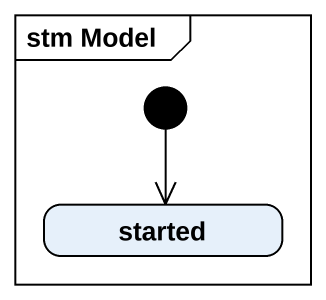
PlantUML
@startuml
mainframe stm Model
hide empty description
state started
[*] --> started
@enduml
